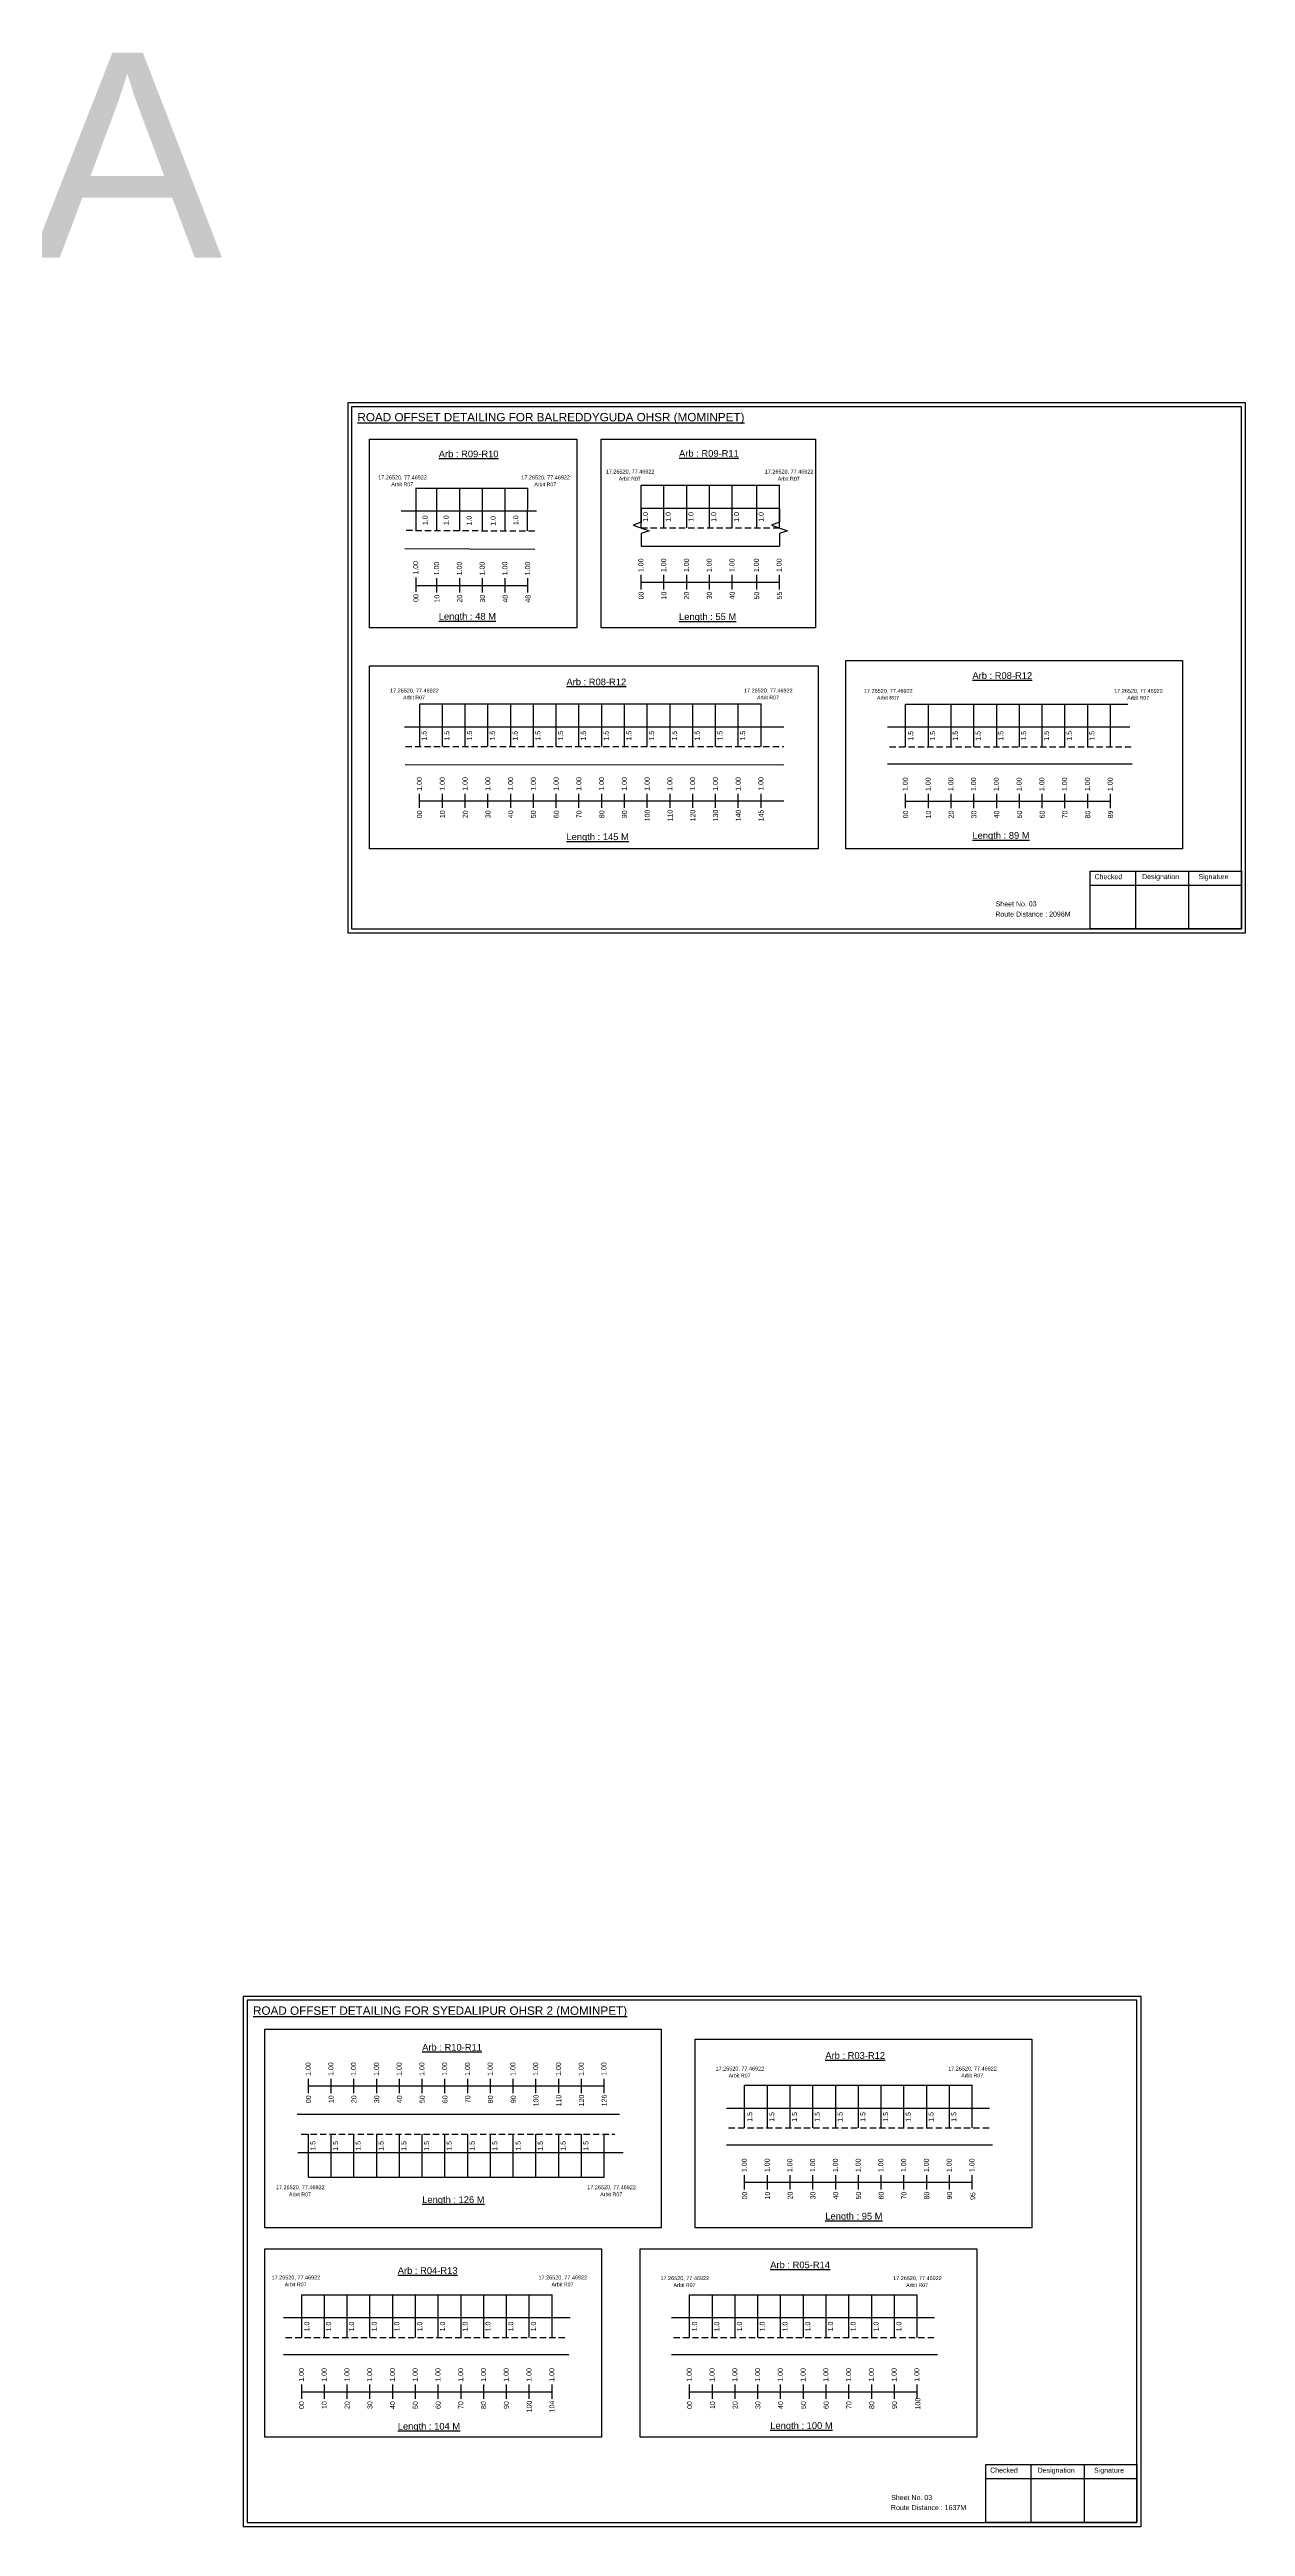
# Model space of a CAD drawing. Header units: inches. Extents: x -117 to 51867, y -12715 to 3423.
# Drawn here: x 38090 to 38805, y -4307 to -2827 of the extents above; entities that cross this region are included whole.
import ezdxf

# ---------------------------------------------------------------- set-up
doc = ezdxf.new("R2010")
doc.units = ezdxf.units.IN
doc.header["$MEASUREMENT"] = 0
doc.linetypes.add('DASHED2', pattern=[0.375, 0.25, -0.125])
doc.layers.add('PDF_Geometry', color=7, linetype='Continuous')
doc.layers.add('PDF_Text', color=5, linetype='Continuous')
doc.styles.add('PDF Arial', font='arial.ttf')
doc.styles.get("Standard").update_dxf_attribs({"font": 'arial.ttf'})

msp = doc.modelspace()

# ---------------------------------------------------------------- linework, layer by layer
for p, q in [((38309.1, -3114.7), (38309.1, -3089.1)), ((38321.6, -3114.7), (38321.6, -3089.4)), ((38335.2, -3114.8), (38335.2, -3089.4)), ((38348.8, -3114.7), (38348.8, -3089.4)), ((38362.4, -3115), (38362.4, -3089.4)), ((38375.8, -3114.9), (38376, -3089.4)), ((38443.7, -3113.1), (38443.7, -3087.6)), ((38457.3, -3113.1), (38457.3, -3087.6)), ((38470.9, -3113.1), (38470.9, -3087.6)), ((38484.5, -3113.1), (38484.5, -3087.6)), ((38498.1, -3113.1), (38498.1, -3087.6)), ((38512.7, -3113.1), (38512.7, -3087.5)), ((38526.3, -3113.1), (38526.3, -3087.5)), ((38381.2, -3103.1), (38300.3, -3103.1)), ((38443.7, -3101.2), (38526.3, -3101.2)), ((38302.5, -3125.3), (38380.2, -3125.7)), ((38443.7, -3123.9), (38526.3, -3123.9)), ((38311.3, -3243.7), (38311.3, -3218.2)), ((38324.9, -3243.7), (38324.9, -3218.2)), ((38338.5, -3243.7), (38338.5, -3218.2)), ((38352.1, -3243.7), (38352.1, -3218.2)), ((38365.7, -3243.7), (38365.7, -3218.2)), ((38379.3, -3243.7), (38379.3, -3218.2)), ((38392.9, -3243.7), (38392.9, -3218.2)), ((38406.5, -3243.7), (38406.5, -3218.2)), ((38420.1, -3243.7), (38420.1, -3218.2)), ((38433.7, -3243.7), (38433.7, -3218.2)), ((38447.3, -3243.7), (38447.3, -3218.2)), ((38460.9, -3243.7), (38460.9, -3218.2)), ((38474.5, -3243.7), (38474.5, -3218.2)), ((38488.1, -3243.7), (38488.1, -3218.2)), ((38501.7, -3243.7), (38501.7, -3218.2)), ((38515.3, -3243.7), (38515.3, -3218.2)), ((38601.7, -3243.9), (38601.7, -3218.3)), ((38615.3, -3243.9), (38615.3, -3218.3)), ((38628.9, -3243.9), (38628.9, -3218.3)), ((38642.5, -3243.9), (38642.5, -3218.3)), ((38656.1, -3243.9), (38656.1, -3218.3)), ((38669.7, -3243.9), (38669.7, -3218.3)), ((38683.3, -3243.9), (38683.3, -3218.3)), ((38696.9, -3243.9), (38696.9, -3218.3)), ((38710.5, -3243.9), (38710.5, -3218.3)), ((38724.1, -3243.9), (38724.1, -3218.3)), ((38302.2, -3231.9), (38528.9, -3231.9)), ((38590.8, -3232), (38735.6, -3232)), ((38302.6, -3254.5), (38528.9, -3254.6)), ((38737, -3254.2), (38590.8, -3254.2)), ((38505.5, -4069), (38505.5, -4043.5)), ((38519.1, -4069), (38519.1, -4043.5)), ((38532.7, -4069), (38532.7, -4043.5)), ((38546.3, -4069), (38546.3, -4043.5)), ((38559.9, -4069), (38559.9, -4043.5)), ((38573.5, -4069), (38573.5, -4043.5)), ((38587.1, -4069), (38587.1, -4043.5)), ((38600.7, -4069), (38600.7, -4043.5)), ((38614.3, -4069), (38614.3, -4043.5)), ((38627.9, -4069), (38627.9, -4043.5)), ((38641.5, -4069), (38641.5, -4043.5)), ((38430.7, -4060.9), (38238, -4060.9)), ((38494.6, -4057.1), (38651.8, -4057.1)), ((38238.4, -4083.6), (38246.5, -4083.6)), ((38244.8, -4098.3), (38244.8, -4072.8)), ((38246.5, -4083.6), (38432.8, -4083.6)), ((38258.4, -4098.3), (38258.4, -4072.8)), ((38272, -4098.3), (38272, -4072.8)), ((38285.6, -4098.3), (38285.6, -4072.8)), ((38299.2, -4098.3), (38299.2, -4072.8)), ((38312.8, -4098.3), (38312.8, -4072.8)), ((38326.4, -4098.3), (38326.4, -4072.8)), ((38340, -4098.3), (38340, -4072.8)), ((38353.6, -4098.3), (38353.6, -4072.8)), ((38367.2, -4098.3), (38367.2, -4072.8)), ((38380.8, -4098.3), (38380.8, -4072.8)), ((38394.4, -4098.3), (38394.4, -4072.8)), ((38408, -4098.3), (38408, -4072.8)), ((38421.6, -4098.3), (38421.6, -4072.8)), ((38653.6, -4079.3), (38494.6, -4079.3)), ((38240.8, -4194.2), (38240.8, -4168.6)), ((38254.4, -4194.2), (38254.4, -4168.6)), ((38268, -4194.2), (38268, -4168.6)), ((38281.6, -4194.2), (38281.6, -4168.6)), ((38295.2, -4194.2), (38295.2, -4168.6)), ((38308.8, -4194.2), (38308.8, -4168.6)), ((38322.4, -4194.2), (38322.4, -4168.6)), ((38336, -4194.2), (38336, -4168.6)), ((38349.6, -4194.2), (38349.6, -4168.6)), ((38363.2, -4194.2), (38363.2, -4168.6)), ((38376.8, -4194.2), (38376.8, -4168.6)), ((38390.4, -4194.2), (38390.4, -4168.6)), ((38472.6, -4194.2), (38472.6, -4168.6)), ((38486.2, -4194.2), (38486.2, -4168.6)), ((38499.8, -4194.2), (38499.8, -4168.6)), ((38513.4, -4194.2), (38513.4, -4168.6)), ((38527, -4194.2), (38527, -4168.6)), ((38540.6, -4194.2), (38540.6, -4168.6)), ((38554.2, -4194.2), (38554.2, -4168.6)), ((38567.8, -4194.2), (38567.8, -4168.6)), ((38581.4, -4194.2), (38581.4, -4168.6)), ((38595, -4194.2), (38595, -4168.6)), ((38608.6, -4194.2), (38608.6, -4168.6)), ((38229.9, -4182.3), (38401.2, -4182.3)), ((38461.7, -4182.3), (38618.9, -4182.3)), ((38400.5, -4204.5), (38229.9, -4204.5)), ((38620.7, -4204.5), (38461.7, -4204.5))]:
    msp.add_line(p, q)
at = {"color": 5}
for p, q in [((38309.1, -3089.4), (38376, -3089.4)), ((38443.7, -3087.6), (38526.3, -3087.6)), ((38311.3, -3218.2), (38515.3, -3218.2)), ((38601.7, -3218.3), (38734.5, -3218.3)), ((38505.5, -4043.5), (38641.5, -4043.5)), ((38244.8, -4098.3), (38421.6, -4098.3)), ((38240.8, -4168.6), (38390.4, -4168.6)), ((38472.6, -4168.6), (38608.6, -4168.6))]:
    msp.add_line(p, q, dxfattribs=at)
at = {"linetype": 'DASHED2', "ltscale": 15}
for p, q in [((38303.2, -3114.5), (38381.5, -3114.9)), ((38443.7, -3113.1), (38526.3, -3113.1)), ((38302.9, -3243.7), (38528.9, -3243.7)), ((38592.1, -3243.9), (38736.4, -3243.9)), ((38495.9, -4069), (38651.8, -4069)), ((38240.5, -4072.8), (38427.9, -4072.8)), ((38231.2, -4194.2), (38398.8, -4194.2)), ((38463, -4194.2), (38618.9, -4194.2))]:
    msp.add_line(p, q, dxfattribs=at)
at = {"color": 217, "true_color": 0x93278f}
for p, q in [((38309.1, -3151.3), (38309.1, -3142.7)), ((38309.1, -3147.4), (38376, -3147.4)), ((38321.6, -3151.7), (38321.6, -3143.1)), ((38335.2, -3151.7), (38335.2, -3143.1)), ((38348.8, -3151.7), (38348.8, -3143.1)), ((38362.4, -3151.7), (38362.4, -3143.1)), ((38376, -3151.7), (38376, -3143.1)), ((38443.7, -3149.8), (38443.7, -3141.2)), ((38443.7, -3145.5), (38526.3, -3145.5)), ((38457.3, -3149.8), (38457.3, -3141.2)), ((38470.9, -3149.8), (38470.9, -3141.2)), ((38484.5, -3149.8), (38484.5, -3141.2)), ((38498.1, -3149.8), (38498.1, -3141.2)), ((38512.7, -3149.8), (38512.7, -3141.2)), ((38526.3, -3149.8), (38526.3, -3141.2)), ((38311.2, -3280.4), (38311.2, -3271.9)), ((38311.3, -3276.2), (38528.9, -3276.1)), ((38324.9, -3280.4), (38324.9, -3271.9)), ((38338.5, -3280.4), (38338.5, -3271.9)), ((38352.1, -3280.4), (38352.1, -3271.9)), ((38365.7, -3280.4), (38365.7, -3271.9)), ((38379.3, -3280.4), (38379.3, -3271.9)), ((38392.9, -3280.4), (38392.9, -3271.9)), ((38406.5, -3280.4), (38406.5, -3271.9)), ((38420.1, -3280.4), (38420.1, -3271.9)), ((38433.7, -3280.4), (38433.7, -3271.9)), ((38447.3, -3280.4), (38447.3, -3271.9)), ((38460.9, -3280.4), (38460.9, -3271.9)), ((38474.5, -3280.4), (38474.5, -3271.9)), ((38488.1, -3280.4), (38488.1, -3271.9)), ((38501.7, -3280.4), (38501.7, -3271.9)), ((38515.3, -3280.4), (38515.3, -3271.9)), ((38601.7, -3280.6), (38601.7, -3272)), ((38601.7, -3276.3), (38724.1, -3276.3)), ((38615.3, -3280.6), (38615.3, -3272)), ((38628.9, -3280.6), (38628.9, -3272)), ((38642.5, -3280.6), (38642.5, -3272)), ((38656.1, -3280.6), (38656.1, -3272)), ((38669.7, -3280.6), (38669.7, -3272)), ((38683.3, -3280.6), (38683.3, -3272)), ((38696.9, -3280.6), (38696.9, -3272)), ((38710.5, -3280.6), (38710.5, -3272)), ((38724.1, -3280.6), (38724.1, -3272)), ((38244.8, -4048.2), (38244.8, -4039.6)), ((38258.4, -4048.2), (38258.4, -4039.6)), ((38272, -4048.2), (38272, -4039.6)), ((38285.6, -4048.2), (38285.6, -4039.6)), ((38299.2, -4048.2), (38299.2, -4039.6)), ((38312.8, -4048.2), (38312.8, -4039.6)), ((38326.4, -4048.2), (38326.4, -4039.6)), ((38340, -4048.2), (38340, -4039.6)), ((38353.6, -4048.2), (38353.6, -4039.6)), ((38367.2, -4048.2), (38367.2, -4039.6)), ((38380.8, -4048.2), (38380.8, -4039.6)), ((38394.4, -4048.2), (38394.4, -4039.6)), ((38408, -4048.2), (38408, -4039.6)), ((38421.6, -4048.2), (38421.6, -4039.6)), ((38244.8, -4043.9), (38421.6, -4043.8)), ((38505.5, -4105.7), (38505.5, -4097.2)), ((38519.1, -4105.7), (38519.1, -4097.2)), ((38532.7, -4105.7), (38532.7, -4097.2)), ((38546.3, -4105.7), (38546.3, -4097.2)), ((38559.9, -4105.7), (38559.9, -4097.2)), ((38573.5, -4105.7), (38573.5, -4097.2)), ((38587.1, -4105.7), (38587.1, -4097.2)), ((38600.7, -4105.7), (38600.7, -4097.2)), ((38614.3, -4105.7), (38614.3, -4097.2)), ((38627.9, -4105.7), (38627.9, -4097.2)), ((38641.5, -4105.7), (38641.5, -4097.2)), ((38505.5, -4101.4), (38641.5, -4101.4)), ((38240.8, -4230.9), (38240.8, -4222.3)), ((38240.8, -4226.6), (38390.4, -4226.6)), ((38254.4, -4230.9), (38254.4, -4222.3)), ((38268, -4230.9), (38268, -4222.3)), ((38281.6, -4230.9), (38281.6, -4222.3)), ((38295.2, -4230.9), (38295.2, -4222.3)), ((38308.8, -4230.9), (38308.8, -4222.3)), ((38322.4, -4230.9), (38322.4, -4222.3)), ((38336, -4230.9), (38336, -4222.3)), ((38349.6, -4230.9), (38349.6, -4222.3)), ((38363.2, -4230.9), (38363.2, -4222.3)), ((38376.8, -4230.9), (38376.8, -4222.3)), ((38390.4, -4230.9), (38390.4, -4222.3)), ((38472.6, -4230.9), (38472.6, -4222.3)), ((38472.6, -4226.6), (38608.6, -4226.6)), ((38486.2, -4230.9), (38486.2, -4222.3)), ((38499.8, -4230.9), (38499.8, -4222.3)), ((38513.4, -4230.9), (38513.4, -4222.3)), ((38527, -4230.9), (38527, -4222.3)), ((38540.6, -4230.9), (38540.6, -4222.3)), ((38554.2, -4230.9), (38554.2, -4222.3)), ((38567.8, -4230.9), (38567.8, -4222.3)), ((38581.4, -4230.9), (38581.4, -4222.3)), ((38595, -4230.9), (38595, -4222.3)), ((38608.6, -4230.9), (38608.6, -4222.3))]:
    msp.add_line(p, q, dxfattribs=at)
for points in [[(38281.4, -3060.1), (38405.2, -3060.1), (38405.2, -3172.7), (38281.4, -3172.7)], [(38419.8, -3060.1), (38547.9, -3060.1), (38547.9, -3172.7), (38419.8, -3172.7)], [(38281.4, -3195.4), (38549.4, -3195.4), (38549.4, -3304.9), (38281.4, -3304.9)], [(38565.9, -3192.2), (38767.1, -3192.2), (38767.1, -3304.9), (38565.9, -3304.9)], [(38218.7, -4009.9), (38455.6, -4009.9), (38455.6, -4128.7), (38218.7, -4128.7)], [(38475.9, -4016), (38677.1, -4016), (38677.1, -4128.7), (38475.9, -4128.7)], [(38218.7, -4141.2), (38419.9, -4141.2), (38419.9, -4253.8), (38218.7, -4253.8)], [(38443, -4141.2), (38644.3, -4141.2), (38644.3, -4253.8), (38443, -4253.8)]]:
    msp.add_lwpolyline(points, close=True)
at = {"linetype": 'Continuous'}
for points in [[(38443.7, -3101.2), (38443.7, -3109.6), (38438.9, -3111.4), (38448.4, -3114.8), (38443.7, -3116.5), (38443.7, -3123.9)], [(38526.3, -3101.2), (38526.3, -3109.6), (38521.6, -3111.4), (38531.1, -3114.8), (38526.3, -3116.5), (38526.3, -3123.9)]]:
    msp.add_lwpolyline(points, dxfattribs=at)
at = {"layer": 'PDF_Geometry'}
for points in [[(38268.3, -3038.3), (38268.3, -3355), (38804.8, -3355), (38804.8, -3038.3)], [(38270.6, -3040.7), (38270.6, -3352.6), (38802.4, -3352.6), (38802.4, -3040.7)], [(38205.9, -3990.4), (38205.9, -4307.1), (38742.4, -4307.1), (38742.4, -3990.4)], [(38208.2, -3992.7), (38208.2, -4304.7), (38739.9, -4304.7), (38739.9, -3992.7)]]:
    msp.add_lwpolyline(points, close=True, dxfattribs=at)
at = {"layer": 'PDF_Geometry', "color": 242, "true_color": 0xcc1f26}
for points in [[(38802.4, -3352.7), (38712, -3352.7), (38712, -3318.1), (38802.4, -3318.1)], [(38739.9, -4304.7), (38649.6, -4304.7), (38649.6, -4270.1), (38739.9, -4270.1)]]:
    msp.add_lwpolyline(points, close=True, dxfattribs=at)
for points in [[(38712, -3326.5), (38802.4, -3326.5)], [(38739, -3318.1), (38739, -3352.7)], [(38770.7, -3318.1), (38770.7, -3352.7)], [(38676.6, -4270.1), (38676.6, -4304.7)], [(38708.3, -4270.1), (38708.3, -4304.7)], [(38649.6, -4278.5), (38739.9, -4278.5)]]:
    msp.add_lwpolyline(points, dxfattribs=at)

# ---------------------------------------------------------------- texts
for s, height, p in [('BALREDDYGUDA ', 122.535, (36776.3, -2951.6)), ('Sheet No. 03', 3, (38655.5, -3339.2)), ('Route Distance : 2096M', 3, (38655.3, -3345.3)), ('Sheet No. 03', 3, (38593.1, -4291.3)), ('Route Distance : 1637M', 3, (38592.9, -4297.3))]:
    msp.add_text(s, height=height).set_placement(p)
at = {"color": 242, "true_color": 0xcd2027}
for s, height, p in [('%%UROAD OFFSET DETAILING FOR BALREDDYGUDA OHSR (MOMINPET)', 5, (38274.1, -3049.4)), ('%%UArb : R09-R10', 4, (38322.7, -3070.9)), ('%%UArb : R09-R11', 4, (38466.3, -3070.6)), ('%%ULength : 48 M', 4, (38322.7, -3167.9)), ('%%ULength : 55 M', 4, (38466.3, -3168.1)), ('%%UArb : R08-R12', 4, (38399, -3207.1)), ('%%UArb : R08-R12', 4, (38641.6, -3203.3)), ('%%ULength : 145 M', 4, (38399, -3299.6)), ('%%ULength : 89 M', 4, (38641.6, -3298.8)), ('%%UROAD OFFSET DETAILING FOR SYEDALIPUR OHSR 2 (MOMINPET)', 5, (38211.7, -4001.4)), ('%%UArb : R10-R11', 4, (38312.8, -4022.8)), ('%%UArb : R03-R12', 4, (38553.7, -4027.7)), ('%%ULength : 126 M', 4, (38312.8, -4113.8)), ('%%ULength : 95 M', 4, (38553.7, -4123.7)), ('%%UArb : R04-R13', 4, (38298.2, -4156.2)), ('%%UArb : R05-R14', 4, (38520.8, -4152.8)), ('%%ULength : 104 M', 4, (38298.2, -4249.2)), ('%%ULength : 100 M', 4, (38520.8, -4248.8))]:
    msp.add_text(s, height=height, dxfattribs=at).set_placement(p)
at = {"color": 5}
for s, height, p in [('17.26520, 77.46922', 2.34, (38286.5, -3084.1)), ('Arbit R07', 2.25, (38294.3, -3088.2)), ('17.26520, 77.46922', 2.34, (38372, -3084.1)), ('Arbit R07', 2.25, (38379.8, -3088.2)), ('17.26520, 77.46922', 2.34, (38422.5, -3080.6)), ('Arbit R07', 2.25, (38430.3, -3084.8)), ('17.26520, 77.46922', 2.34, (38517.5, -3080.6)), ('Arbit R07', 2.25, (38525.3, -3084.8)), ('17.26520, 77.46922', 2.34, (38293.6, -3211.4)), ('17.26520, 77.46922', 2.34, (38505.1, -3211.4)), ('17.26520, 77.46922', 2.34, (38576.8, -3211.6)), ('17.26520, 77.46922', 2.34, (38726.3, -3211.6)), ('Arbit R07', 2.25, (38301.4, -3215.5)), ('Arbit R07', 2.25, (38512.9, -3215.5)), ('Arbit R07', 2.25, (38584.6, -3215.7)), ('Arbit R07', 2.25, (38734.1, -3215.7)), ('17.26520, 77.46922', 2.34, (38488.1, -4034.7)), ('Arbit R07', 2.25, (38495.9, -4038.8)), ('17.26520, 77.46922', 2.34, (38627.1, -4034.7)), ('Arbit R07', 2.25, (38634.9, -4038.8)), ('17.26520, 77.46922', 2.34, (38225.4, -4105.6)), ('Arbit R07', 2.25, (38233.2, -4109.8)), ('17.26520, 77.46922', 2.34, (38411.4, -4105.6)), ('Arbit R07', 2.25, (38419.2, -4109.8)), ('17.26520, 77.46922', 2.34, (38222.8, -4159.5)), ('17.26520, 77.46922', 2.34, (38382.3, -4159.5)), ('17.26520, 77.46922', 2.34, (38455.2, -4159.9)), ('17.26520, 77.46922', 2.34, (38594.2, -4159.9)), ('Arbit R07', 2.25, (38230.6, -4163.6)), ('Arbit R07', 2.25, (38390.1, -4163.6)), ('Arbit R07', 2.25, (38463, -4164)), ('Arbit R07', 2.25, (38602, -4164))]:
    msp.add_text(s, height=height, dxfattribs=at).set_placement(p)
for s, p in [('1.0', (38316, -3111.4)), ('1.0', (38328.6, -3111.4)), ('1.0', (38342.3, -3111.6)), ('1.0', (38356.7, -3111.8)), ('1.0', (38370.2, -3111.4)), ('1.0', (38447.7, -3109.4)), ('1.0', (38461.3, -3109.4)), ('1.0', (38474.9, -3109.4)), ('1.0', (38488.5, -3109.4)), ('1.0', (38502.1, -3109.4)), ('1.0', (38516.8, -3109.4)), ('1.5', (38315.4, -3240.1)), ('1.5', (38329, -3240.1)), ('1.5', (38342.6, -3240.1)), ('1.5', (38356.2, -3240.1)), ('1.5', (38369.8, -3240.1)), ('1.5', (38383.4, -3240.1)), ('1.5', (38397, -3240.1)), ('1.5', (38410.6, -3240.1)), ('1.5', (38424.2, -3240.1)), ('1.5', (38437.8, -3240.1)), ('1.5', (38451.4, -3240.1)), ('1.5', (38465, -3240.1)), ('1.5', (38478.6, -3240.1)), ('1.5', (38492.2, -3240.1)), ('1.5', (38505.8, -3240.1)), ('1.5', (38606.2, -3240.2)), ('1.5', (38619.3, -3240.2)), ('1.5', (38632.9, -3240.2)), ('1.5', (38646.5, -3240.2)), ('1.5', (38660.1, -3240.2)), ('1.5', (38673.7, -3240.2)), ('1.5', (38687.3, -3240.2)), ('1.5', (38700.9, -3240.2)), ('1.5', (38714.5, -3240.2)), ('1.5', (38510, -4065.3)), ('1.5', (38523.2, -4065.3)), ('1.5', (38536.8, -4065.3)), ('1.5', (38550.4, -4065.3)), ('1.5', (38564, -4065.3)), ('1.5', (38577.6, -4065.3)), ('1.5', (38591.2, -4065.3)), ('1.5', (38604.8, -4065.3)), ('1.5', (38618.4, -4065.3)), ('1.5', (38632, -4065.3)), ('1.5', (38249, -4082.6)), ('1.5', (38262.5, -4082.6)), ('1.5', (38276.1, -4082.6)), ('1.5', (38289.7, -4082.6)), ('1.5', (38303.3, -4082.6)), ('1.5', (38316.9, -4082.6)), ('1.5', (38330.5, -4082.6)), ('1.5', (38344.1, -4082.6)), ('1.5', (38357.7, -4082.6)), ('1.5', (38371.7, -4082.6)), ('1.5', (38384.9, -4082.6)), ('1.5', (38398.5, -4082.6)), ('1.5', (38412.1, -4082.6)), ('1.0', (38245.3, -4190.5)), ('1.0', (38258.4, -4190.5)), ('1.0', (38272, -4190.5)), ('1.0', (38285.6, -4190.5)), ('1.0', (38299.2, -4190.5)), ('1.0', (38312.8, -4190.5)), ('1.0', (38326.4, -4190.5)), ('1.0', (38340, -4190.5)), ('1.0', (38353.6, -4190.5)), ('1.0', (38367.2, -4190.5)), ('1.0', (38380.8, -4190.5)), ('1.0', (38477.1, -4190.5)), ('1.0', (38490.3, -4190.5)), ('1.0', (38503.9, -4190.5)), ('1.0', (38517.5, -4190.5)), ('1.0', (38531.1, -4190.5)), ('1.0', (38544.7, -4190.5)), ('1.0', (38558.3, -4190.5)), ('1.0', (38571.9, -4190.5)), ('1.0', (38585.5, -4190.5)), ('1.0', (38599.1, -4190.5))]:
    msp.add_text(s, height=3, rotation=90).set_placement(p)
at = {"color": 217, "true_color": 0x93278f}
for s, p in [('1.00', (38310.4, -3141)), ('1.00', (38322.9, -3141.4)), ('1.00', (38336.5, -3141.4)), ('1.00', (38350.1, -3141.4)), ('1.00', (38363.7, -3141.4)), ('1.00', (38377.3, -3141.4)), ('1.00', (38445, -3139.5)), ('1.00', (38458.6, -3139.5)), ('1.00', (38472.2, -3139.5)), ('1.00', (38485.8, -3139.5)), ('1.00', (38499.4, -3139.5)), ('1.00', (38514, -3139.5)), ('1.00', (38527.6, -3139.5)), ('00', (38445.1, -3155.8)), ('10', (38458.7, -3155.8)), ('20', (38472.3, -3155.8)), ('30', (38485.9, -3155.8)), ('40', (38499.5, -3155.8)), ('50', (38514.2, -3155.8)), ('55', (38527.8, -3155.8)), ('00', (38310.5, -3157.3)), ('10', (38323.1, -3157.7)), ('20', (38336.7, -3157.7)), ('30', (38350.3, -3157.7)), ('40', (38363.9, -3157.7)), ('48', (38377.5, -3157.7)), ('1.00', (38312.6, -3270.1)), ('1.00', (38326.3, -3270.1)), ('1.00', (38339.9, -3270.1)), ('1.00', (38353.5, -3270.1)), ('1.00', (38367.1, -3270.1)), ('1.00', (38380.7, -3270.1)), ('1.00', (38394.3, -3270.1)), ('1.00', (38407.9, -3270.1)), ('1.00', (38421.5, -3270.1)), ('1.00', (38435.1, -3270.1)), ('1.00', (38448.7, -3270.1)), ('1.00', (38462.3, -3270.1)), ('1.00', (38475.9, -3270.1)), ('1.00', (38489.5, -3270.1)), ('1.00', (38503.1, -3270.1)), ('1.00', (38516.7, -3270.1)), ('1.00', (38603, -3270.3)), ('1.00', (38616.6, -3270.3)), ('1.00', (38630.2, -3270.3)), ('1.00', (38643.8, -3270.3)), ('1.00', (38657.4, -3270.3)), ('1.00', (38671, -3270.3)), ('1.00', (38684.6, -3270.3)), ('1.00', (38698.2, -3270.3)), ('1.00', (38711.8, -3270.3)), ('1.00', (38725.4, -3270.3)), ('00', (38312.7, -3286.5)), ('10', (38326.4, -3286.5)), ('20', (38340, -3286.5)), ('30', (38353.6, -3286.5)), ('40', (38367.2, -3286.5)), ('50', (38380.8, -3286.5)), ('60', (38394.4, -3286.5)), ('70', (38408, -3286.5)), ('80', (38421.6, -3286.5)), ('90', (38435.2, -3286.5)), ('100', (38448.8, -3288.4)), ('110', (38462.4, -3288.4)), ('120', (38476, -3288.4)), ('130', (38489.6, -3288.4)), ('140', (38503.2, -3288.4)), ('145', (38516.8, -3288.4)), ('00', (38603.2, -3286.6)), ('10', (38616.8, -3286.6)), ('20', (38630.4, -3286.6)), ('30', (38644, -3286.6)), ('40', (38657.6, -3286.6)), ('50', (38671.2, -3286.6)), ('60', (38684.8, -3286.6)), ('70', (38698.4, -3286.6)), ('80', (38712, -3286.6)), ('89', (38725.6, -3286.6)), ('1.00', (38246.1, -4037.9)), ('1.00', (38259.7, -4037.9)), ('1.00', (38273.3, -4037.9)), ('1.00', (38286.9, -4037.9)), ('1.00', (38300.5, -4037.9)), ('1.00', (38314.1, -4037.9)), ('1.00', (38327.7, -4037.9)), ('1.00', (38341.3, -4037.9)), ('1.00', (38354.9, -4037.9)), ('1.00', (38368.5, -4037.9)), ('1.00', (38382.1, -4037.9)), ('1.00', (38395.7, -4037.9)), ('1.00', (38409.3, -4037.9)), ('1.00', (38422.9, -4037.9)), ('00', (38246.3, -4054.2)), ('10', (38259.9, -4054.2)), ('20', (38273.5, -4054.2)), ('30', (38287.1, -4054.2)), ('40', (38300.7, -4054.2)), ('50', (38314.3, -4054.2)), ('60', (38327.9, -4054.2)), ('70', (38341.5, -4054.2)), ('80', (38355.1, -4054.2)), ('90', (38368.7, -4054.2)), ('100', (38382.3, -4056.1)), ('110', (38395.9, -4056.1)), ('120', (38409.5, -4056.1)), ('126', (38423.1, -4056.1)), ('1.00', (38506.8, -4095.4)), ('1.00', (38520.4, -4095.4)), ('1.00', (38534, -4095.4)), ('1.00', (38547.6, -4095.4)), ('1.00', (38561.2, -4095.4)), ('1.00', (38574.8, -4095.4)), ('1.00', (38588.4, -4095.4)), ('1.00', (38602, -4095.4)), ('1.00', (38615.6, -4095.4)), ('1.00', (38629.2, -4095.4)), ('1.00', (38642.8, -4095.4)), ('00', (38507, -4111.7)), ('10', (38520.6, -4111.7)), ('20', (38534.2, -4111.7)), ('30', (38547.8, -4111.7)), ('40', (38561.4, -4111.7)), ('50', (38575, -4111.7)), ('60', (38588.6, -4111.7)), ('70', (38602.2, -4111.7)), ('80', (38615.8, -4111.7)), ('90', (38629.4, -4111.7)), ('95', (38643.3, -4112)), ('1.00', (38242.1, -4220.6)), ('1.00', (38255.7, -4220.6)), ('1.00', (38269.3, -4220.6)), ('1.00', (38282.9, -4220.6)), ('1.00', (38296.5, -4220.6)), ('1.00', (38310.1, -4220.6)), ('1.00', (38323.7, -4220.6)), ('1.00', (38337.3, -4220.6)), ('1.00', (38350.9, -4220.6)), ('1.00', (38364.5, -4220.6)), ('1.00', (38378.1, -4220.6)), ('1.00', (38391.7, -4220.6)), ('1.00', (38473.9, -4220.6)), ('1.00', (38487.5, -4220.6)), ('1.00', (38501.1, -4220.6)), ('1.00', (38514.7, -4220.6)), ('1.00', (38528.3, -4220.6)), ('1.00', (38541.9, -4220.6)), ('1.00', (38555.5, -4220.6)), ('1.00', (38569.1, -4220.6)), ('1.00', (38582.7, -4220.6)), ('1.00', (38596.3, -4220.6)), ('1.00', (38609.9, -4220.6)), ('100', (38378.2, -4238.9)), ('104', (38391.8, -4238.9)), ('100', (38610.5, -4237.2)), ('00', (38242.2, -4236.9)), ('10', (38255.8, -4236.9)), ('20', (38269.4, -4236.9)), ('30', (38283, -4236.9)), ('40', (38296.6, -4236.9)), ('50', (38310.2, -4236.9)), ('60', (38323.8, -4236.9)), ('70', (38337.4, -4236.9)), ('80', (38351, -4236.9)), ('90', (38364.6, -4236.9)), ('00', (38474.1, -4236.9)), ('10', (38487.7, -4236.9)), ('20', (38501.3, -4236.9)), ('30', (38514.9, -4236.9)), ('40', (38528.5, -4236.9)), ('50', (38542.1, -4236.9)), ('60', (38555.7, -4236.9)), ('70', (38569.3, -4236.9)), ('80', (38582.9, -4236.9)), ('90', (38596.5, -4236.9))]:
    msp.add_text(s, height=3, rotation=90, dxfattribs=at).set_placement(p)
at = {"layer": 'PDF_Text', "color": 7, "attachment_point": 7, "style": 'PDF Arial'}
for s, insert, char_height in [('Checked', (38714.6, -3323), 3), ('Designation', (38743, -3323.8), 3.001), ('Signature', (38776.7, -3323.8), 3), ('Checked', (38652.2, -4275), 3), ('Designation', (38680.6, -4275.9), 3.001), ('Signature', (38714.3, -4275.9), 3)]:
    msp.add_mtext(s, dxfattribs=dict(at, insert=insert, char_height=char_height))

doc.saveas('drawing.dxf')
